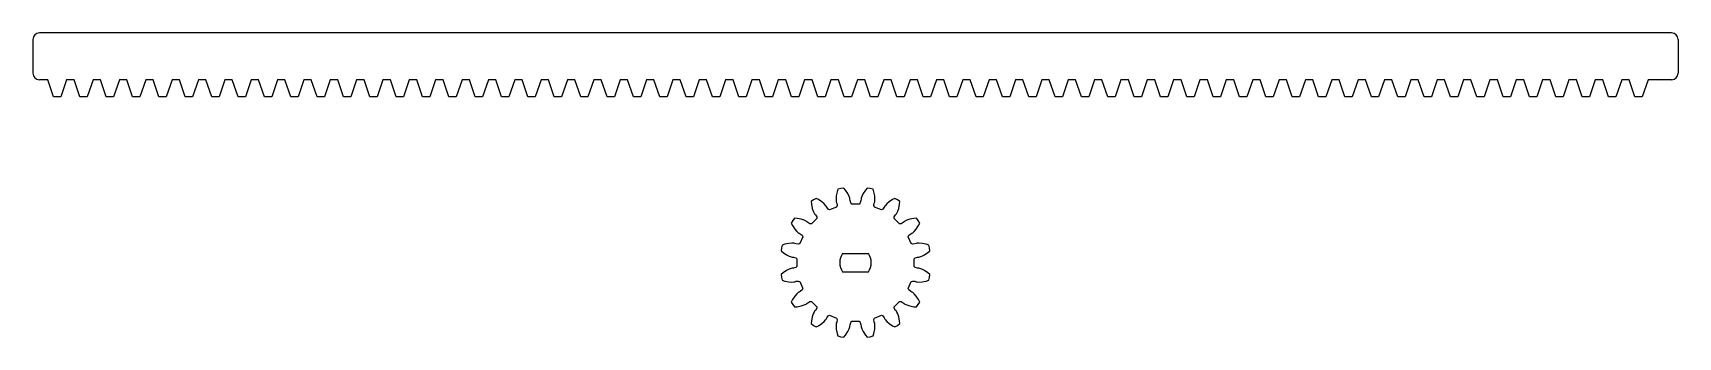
# Model space of a CAD drawing. Header units: millimetres. Extents: x -125 to 125, y -11 to 35.
import ezdxf

# ---------------------------------------------------------------- set-up
doc = ezdxf.new("R2010")
doc.units = ezdxf.units.MM
doc.layers.get('0').update_dxf_attribs({"lineweight": 25, "true_color": 0xffffff})

msp = doc.modelspace()

# ---------------------------------------------------------------- linework, layer by layer
for p, q in [((-124.84, 33.84), (-124.84, 28.73)), ((123.84, 34.84), (-123.84, 34.84)), ((124.84, 33.84), (124.84, 28.73)), ((-123.72, 27.73), (-123.84, 27.73)), ((-122.59, 27.73), (-123.72, 27.73)), ((-121.71, 25.16), (-122.59, 27.73)), ((-119.72, 27.73), (-120.6, 25.16)), ((-118.59, 27.73), (-119.72, 27.73)), ((-117.71, 25.16), (-118.59, 27.73)), ((-115.72, 27.73), (-116.6, 25.16)), ((-114.59, 27.73), (-115.72, 27.73)), ((-113.71, 25.16), (-114.59, 27.73)), ((-111.72, 27.73), (-112.6, 25.16)), ((-110.59, 27.73), (-111.72, 27.73)), ((-109.71, 25.16), (-110.59, 27.73)), ((-107.72, 27.73), (-108.6, 25.16)), ((-106.59, 27.73), (-107.72, 27.73)), ((-105.71, 25.16), (-106.59, 27.73)), ((-103.72, 27.73), (-104.6, 25.16)), ((-102.59, 27.73), (-103.72, 27.73)), ((-101.71, 25.16), (-102.59, 27.73)), ((-99.72, 27.73), (-100.6, 25.16)), ((-98.59, 27.73), (-99.72, 27.73)), ((-97.71, 25.16), (-98.59, 27.73)), ((-95.72, 27.73), (-96.6, 25.16)), ((-94.59, 27.73), (-95.72, 27.73)), ((-93.71, 25.16), (-94.59, 27.73)), ((-91.72, 27.73), (-92.6, 25.16)), ((-90.59, 27.73), (-91.72, 27.73)), ((-89.71, 25.16), (-90.59, 27.73)), ((-87.72, 27.73), (-88.6, 25.16)), ((-86.59, 27.73), (-87.72, 27.73)), ((-85.71, 25.16), (-86.59, 27.73)), ((-83.72, 27.73), (-84.6, 25.16)), ((-82.59, 27.73), (-83.72, 27.73)), ((-81.71, 25.16), (-82.59, 27.73)), ((-79.72, 27.73), (-80.6, 25.16)), ((-78.59, 27.73), (-79.72, 27.73)), ((-77.71, 25.16), (-78.59, 27.73)), ((-75.72, 27.73), (-76.6, 25.16)), ((-74.59, 27.73), (-75.72, 27.73)), ((-73.71, 25.16), (-74.59, 27.73)), ((-71.72, 27.73), (-72.6, 25.16)), ((-70.59, 27.73), (-71.72, 27.73)), ((-69.71, 25.16), (-70.59, 27.73)), ((-67.72, 27.73), (-68.6, 25.16)), ((-66.59, 27.73), (-67.72, 27.73)), ((-65.71, 25.16), (-66.59, 27.73)), ((-63.72, 27.73), (-64.6, 25.16)), ((-62.59, 27.73), (-63.72, 27.73)), ((-61.71, 25.16), (-62.59, 27.73)), ((-59.72, 27.73), (-60.6, 25.16)), ((-58.59, 27.73), (-59.72, 27.73)), ((-57.71, 25.16), (-58.59, 27.73)), ((-55.72, 27.73), (-56.6, 25.16)), ((-54.59, 27.73), (-55.72, 27.73)), ((-53.71, 25.16), (-54.59, 27.73)), ((-51.72, 27.73), (-52.6, 25.16)), ((-50.59, 27.73), (-51.72, 27.73)), ((-49.71, 25.16), (-50.59, 27.73)), ((-47.72, 27.73), (-48.6, 25.16)), ((-46.59, 27.73), (-47.72, 27.73)), ((-45.71, 25.16), (-46.59, 27.73)), ((-43.72, 27.73), (-44.6, 25.16)), ((-42.59, 27.73), (-43.72, 27.73)), ((-41.71, 25.16), (-42.59, 27.73)), ((-39.72, 27.73), (-40.6, 25.16)), ((-38.59, 27.73), (-39.72, 27.73)), ((-37.71, 25.16), (-38.59, 27.73)), ((-35.72, 27.73), (-36.6, 25.16)), ((-34.59, 27.73), (-35.72, 27.73)), ((-33.71, 25.16), (-34.59, 27.73)), ((-31.72, 27.73), (-32.6, 25.16)), ((-30.59, 27.73), (-31.72, 27.73)), ((-29.71, 25.16), (-30.59, 27.73)), ((-27.72, 27.73), (-28.6, 25.16)), ((-26.59, 27.73), (-27.72, 27.73)), ((-25.71, 25.16), (-26.59, 27.73)), ((-23.72, 27.73), (-24.6, 25.16)), ((-22.59, 27.73), (-23.72, 27.73)), ((-21.71, 25.16), (-22.59, 27.73)), ((-19.72, 27.73), (-20.6, 25.16)), ((-18.59, 27.73), (-19.72, 27.73)), ((-17.71, 25.16), (-18.59, 27.73)), ((-15.72, 27.73), (-16.6, 25.16)), ((-14.59, 27.73), (-15.72, 27.73)), ((-13.71, 25.16), (-14.59, 27.73)), ((-11.72, 27.73), (-12.6, 25.16)), ((-10.59, 27.73), (-11.72, 27.73)), ((-9.71, 25.16), (-10.59, 27.73)), ((-7.72, 27.73), (-8.6, 25.16)), ((-6.59, 27.73), (-7.72, 27.73)), ((-5.71, 25.16), (-6.59, 27.73)), ((-3.72, 27.73), (-4.6, 25.16)), ((-2.59, 27.73), (-3.72, 27.73)), ((-1.71, 25.16), (-2.59, 27.73)), ((0.28, 27.73), (-0.6, 25.16)), ((1.41, 27.73), (0.28, 27.73)), ((2.29, 25.16), (1.41, 27.73)), ((4.28, 27.73), (3.4, 25.16)), ((5.41, 27.73), (4.28, 27.73)), ((6.29, 25.16), (5.41, 27.73)), ((8.28, 27.73), (7.4, 25.16)), ((9.41, 27.73), (8.28, 27.73)), ((10.29, 25.16), (9.41, 27.73)), ((12.28, 27.73), (11.4, 25.16)), ((13.41, 27.73), (12.28, 27.73)), ((14.29, 25.16), (13.41, 27.73)), ((16.28, 27.73), (15.4, 25.16)), ((17.41, 27.73), (16.28, 27.73)), ((18.29, 25.16), (17.41, 27.73)), ((20.28, 27.73), (19.4, 25.16)), ((21.41, 27.73), (20.28, 27.73)), ((22.29, 25.16), (21.41, 27.73)), ((24.28, 27.73), (23.4, 25.16)), ((25.41, 27.73), (24.28, 27.73)), ((26.29, 25.16), (25.41, 27.73)), ((28.28, 27.73), (27.4, 25.16)), ((29.41, 27.73), (28.28, 27.73)), ((30.29, 25.16), (29.41, 27.73)), ((32.28, 27.73), (31.4, 25.16)), ((33.41, 27.73), (32.28, 27.73)), ((34.29, 25.16), (33.41, 27.73)), ((36.28, 27.73), (35.4, 25.16)), ((37.41, 27.73), (36.28, 27.73)), ((38.29, 25.16), (37.41, 27.73)), ((40.28, 27.73), (39.4, 25.16)), ((41.41, 27.73), (40.28, 27.73)), ((42.29, 25.16), (41.41, 27.73)), ((44.28, 27.73), (43.4, 25.16)), ((45.41, 27.73), (44.28, 27.73)), ((46.29, 25.16), (45.41, 27.73)), ((48.28, 27.73), (47.4, 25.16)), ((49.41, 27.73), (48.28, 27.73)), ((50.29, 25.16), (49.41, 27.73)), ((52.28, 27.73), (51.4, 25.16)), ((53.41, 27.73), (52.28, 27.73)), ((54.29, 25.16), (53.41, 27.73)), ((56.28, 27.73), (55.4, 25.16)), ((57.41, 27.73), (56.28, 27.73)), ((58.29, 25.16), (57.41, 27.73)), ((60.28, 27.73), (59.4, 25.16)), ((61.41, 27.73), (60.28, 27.73)), ((62.29, 25.16), (61.41, 27.73)), ((64.28, 27.73), (63.4, 25.16)), ((65.41, 27.73), (64.28, 27.73)), ((66.29, 25.16), (65.41, 27.73)), ((68.28, 27.73), (67.4, 25.16)), ((69.41, 27.73), (68.28, 27.73)), ((70.29, 25.16), (69.41, 27.73)), ((72.28, 27.73), (71.4, 25.16)), ((73.41, 27.73), (72.28, 27.73)), ((74.29, 25.16), (73.41, 27.73)), ((76.28, 27.73), (75.4, 25.16)), ((77.41, 27.73), (76.28, 27.73)), ((78.29, 25.16), (77.41, 27.73)), ((80.28, 27.73), (79.4, 25.16)), ((81.41, 27.73), (80.28, 27.73)), ((82.29, 25.16), (81.41, 27.73)), ((84.28, 27.73), (83.4, 25.16)), ((85.41, 27.73), (84.28, 27.73)), ((86.29, 25.16), (85.41, 27.73)), ((88.28, 27.73), (87.4, 25.16)), ((89.41, 27.73), (88.28, 27.73)), ((90.29, 25.16), (89.41, 27.73)), ((92.28, 27.73), (91.4, 25.16)), ((93.41, 27.73), (92.28, 27.73)), ((94.29, 25.16), (93.41, 27.73)), ((96.28, 27.73), (95.4, 25.16)), ((97.41, 27.73), (96.28, 27.73)), ((98.29, 25.16), (97.41, 27.73)), ((100.28, 27.73), (99.4, 25.16)), ((101.41, 27.73), (100.28, 27.73)), ((102.29, 25.16), (101.41, 27.73)), ((104.28, 27.73), (103.4, 25.16)), ((105.41, 27.73), (104.28, 27.73)), ((106.29, 25.16), (105.41, 27.73)), ((108.28, 27.73), (107.4, 25.16)), ((109.41, 27.73), (108.28, 27.73)), ((110.29, 25.16), (109.41, 27.73)), ((112.28, 27.73), (111.4, 25.16)), ((113.41, 27.73), (112.28, 27.73)), ((114.29, 25.16), (113.41, 27.73)), ((116.28, 27.73), (115.4, 25.16)), ((117.41, 27.73), (116.28, 27.73)), ((118.29, 25.16), (117.41, 27.73)), ((120.28, 27.73), (119.4, 25.16)), ((123.84, 27.73), (120.28, 27.73)), ((-120.6, 25.16), (-121.71, 25.16)), ((-116.6, 25.16), (-117.71, 25.16)), ((-112.6, 25.16), (-113.71, 25.16)), ((-108.6, 25.16), (-109.71, 25.16)), ((-104.6, 25.16), (-105.71, 25.16)), ((-100.6, 25.16), (-101.71, 25.16)), ((-96.6, 25.16), (-97.71, 25.16)), ((-92.6, 25.16), (-93.71, 25.16)), ((-88.6, 25.16), (-89.71, 25.16)), ((-84.6, 25.16), (-85.71, 25.16)), ((-80.6, 25.16), (-81.71, 25.16)), ((-76.6, 25.16), (-77.71, 25.16)), ((-72.6, 25.16), (-73.71, 25.16)), ((-68.6, 25.16), (-69.71, 25.16)), ((-64.6, 25.16), (-65.71, 25.16)), ((-60.6, 25.16), (-61.71, 25.16)), ((-56.6, 25.16), (-57.71, 25.16)), ((-52.6, 25.16), (-53.71, 25.16)), ((-48.6, 25.16), (-49.71, 25.16)), ((-44.6, 25.16), (-45.71, 25.16)), ((-40.6, 25.16), (-41.71, 25.16)), ((-36.6, 25.16), (-37.71, 25.16)), ((-32.6, 25.16), (-33.71, 25.16)), ((-28.6, 25.16), (-29.71, 25.16)), ((-24.6, 25.16), (-25.71, 25.16)), ((-20.6, 25.16), (-21.71, 25.16)), ((-16.6, 25.16), (-17.71, 25.16)), ((-12.6, 25.16), (-13.71, 25.16)), ((-8.6, 25.16), (-9.71, 25.16)), ((-4.6, 25.16), (-5.71, 25.16)), ((-0.6, 25.16), (-1.71, 25.16)), ((3.4, 25.16), (2.29, 25.16)), ((7.4, 25.16), (6.29, 25.16)), ((11.4, 25.16), (10.29, 25.16)), ((15.4, 25.16), (14.29, 25.16)), ((19.4, 25.16), (18.29, 25.16)), ((23.4, 25.16), (22.29, 25.16)), ((27.4, 25.16), (26.29, 25.16)), ((31.4, 25.16), (30.29, 25.16)), ((35.4, 25.16), (34.29, 25.16)), ((39.4, 25.16), (38.29, 25.16)), ((43.4, 25.16), (42.29, 25.16)), ((47.4, 25.16), (46.29, 25.16)), ((51.4, 25.16), (50.29, 25.16)), ((55.4, 25.16), (54.29, 25.16)), ((59.4, 25.16), (58.29, 25.16)), ((63.4, 25.16), (62.29, 25.16)), ((67.4, 25.16), (66.29, 25.16)), ((71.4, 25.16), (70.29, 25.16)), ((75.4, 25.16), (74.29, 25.16)), ((79.4, 25.16), (78.29, 25.16)), ((83.4, 25.16), (82.29, 25.16)), ((87.4, 25.16), (86.29, 25.16)), ((91.4, 25.16), (90.29, 25.16)), ((95.4, 25.16), (94.29, 25.16)), ((99.4, 25.16), (98.29, 25.16)), ((103.4, 25.16), (102.29, 25.16)), ((107.4, 25.16), (106.29, 25.16)), ((111.4, 25.16), (110.29, 25.16)), ((115.4, 25.16), (114.29, 25.16)), ((119.4, 25.16), (118.29, 25.16)), ((-1.95, 1.4), (1.95, 1.4)), ((-1.95, -1.4), (1.95, -1.4))]:
    msp.add_line(p, q)
msp.add_lwpolyline([(-11.12, 2.67), (-11.24, 2.24), (-11.3, 1.79), (-11, 1.53), (-10.47, 1.18), (-10.05, 0.97), (-9.76, 0.87), (-9.62, 0.84), (-9.42, 0.83), (-9.06, 0.73), (-8.89, 0.57), (-8.89, -0.57), (-9.06, -0.73), (-9.42, -0.83), (-9.62, -0.84), (-9.76, -0.87), (-10.05, -0.97), (-10.47, -1.18), (-11, -1.53), (-11.3, -1.79), (-11.24, -2.24), (-11.12, -2.67), (-10.75, -2.79), (-10.12, -2.92), (-9.65, -2.95), (-9.35, -2.93), (-9.21, -2.91), (-9.02, -2.84), (-8.65, -2.8), (-8.43, -2.88), (-7.99, -3.93), (-8.09, -4.14), (-8.39, -4.37), (-8.57, -4.46), (-8.68, -4.53), (-8.91, -4.74), (-9.22, -5.09), (-9.58, -5.62), (-9.75, -5.98), (-9.53, -6.37), (-9.26, -6.72), (-8.86, -6.69), (-8.23, -6.57), (-7.79, -6.42), (-7.51, -6.29), (-7.39, -6.21), (-7.25, -6.08), (-6.92, -5.89), (-6.69, -5.88), (-5.88, -6.69), (-5.89, -6.92), (-6.08, -7.25), (-6.21, -7.39), (-6.29, -7.51), (-6.42, -7.79), (-6.57, -8.23), (-6.69, -8.86), (-6.72, -9.26), (-6.37, -9.53), (-5.98, -9.75), (-5.62, -9.58), (-5.09, -9.22), (-4.74, -8.91), (-4.53, -8.68), (-4.46, -8.57), (-4.37, -8.39), (-4.14, -8.09), (-3.93, -7.99), (-2.88, -8.43), (-2.8, -8.65), (-2.84, -9.02), (-2.91, -9.21), (-2.93, -9.35), (-2.95, -9.65), (-2.92, -10.12), (-2.79, -10.75), (-2.67, -11.12), (-2.24, -11.24), (-1.79, -11.3), (-1.53, -11), (-1.18, -10.47), (-0.97, -10.05), (-0.87, -9.76), (-0.84, -9.62), (-0.83, -9.42), (-0.73, -9.06), (-0.57, -8.89), (0.57, -8.89), (0.73, -9.06), (0.83, -9.42), (0.84, -9.62), (0.87, -9.76), (0.97, -10.05), (1.18, -10.47), (1.53, -11), (1.79, -11.3), (2.24, -11.24), (2.67, -11.12), (2.79, -10.75), (2.92, -10.12), (2.95, -9.65), (2.93, -9.35), (2.91, -9.21), (2.84, -9.02), (2.8, -8.65), (2.88, -8.43), (3.93, -7.99), (4.14, -8.09), (4.37, -8.39), (4.46, -8.57), (4.53, -8.68), (4.74, -8.91), (5.09, -9.22), (5.62, -9.58), (5.98, -9.75), (6.37, -9.53), (6.72, -9.26), (6.69, -8.86), (6.57, -8.23), (6.42, -7.79), (6.29, -7.51), (6.21, -7.39), (6.08, -7.25), (5.89, -6.92), (5.88, -6.69), (6.69, -5.88), (6.92, -5.89), (7.25, -6.08), (7.39, -6.21), (7.51, -6.29), (7.79, -6.42), (8.23, -6.57), (8.86, -6.69), (9.26, -6.72), (9.53, -6.37), (9.75, -5.98), (9.58, -5.62), (9.22, -5.09), (8.91, -4.74), (8.68, -4.53), (8.57, -4.46), (8.39, -4.37), (8.09, -4.14), (7.99, -3.93), (8.43, -2.88), (8.65, -2.8), (9.02, -2.84), (9.21, -2.91), (9.35, -2.93), (9.65, -2.95), (10.12, -2.92), (10.75, -2.79), (11.12, -2.67), (11.24, -2.24), (11.3, -1.79), (11, -1.53), (10.47, -1.18), (10.05, -0.97), (9.76, -0.87), (9.62, -0.84), (9.42, -0.83), (9.06, -0.73), (8.89, -0.57), (8.89, 0.57), (9.06, 0.73), (9.42, 0.83), (9.62, 0.84), (9.76, 0.87), (10.05, 0.97), (10.47, 1.18), (11, 1.53), (11.3, 1.79), (11.24, 2.24), (11.12, 2.67), (10.75, 2.79), (10.12, 2.92), (9.65, 2.95), (9.35, 2.93), (9.21, 2.91), (9.02, 2.84), (8.65, 2.8), (8.43, 2.88), (7.99, 3.93), (8.09, 4.14), (8.39, 4.37), (8.57, 4.46), (8.68, 4.53), (8.91, 4.74), (9.22, 5.09), (9.58, 5.62), (9.75, 5.98), (9.53, 6.37), (9.26, 6.72), (8.86, 6.69), (8.23, 6.57), (7.79, 6.42), (7.51, 6.29), (7.39, 6.21), (7.25, 6.08), (6.92, 5.89), (6.69, 5.88), (5.88, 6.69), (5.89, 6.92), (6.08, 7.25), (6.21, 7.39), (6.29, 7.51), (6.42, 7.79), (6.57, 8.23), (6.69, 8.86), (6.72, 9.26), (6.37, 9.53), (5.98, 9.75), (5.62, 9.58), (5.09, 9.22), (4.74, 8.91), (4.53, 8.68), (4.46, 8.57), (4.37, 8.39), (4.14, 8.09), (3.93, 7.99), (2.88, 8.43), (2.8, 8.65), (2.84, 9.02), (2.91, 9.21), (2.93, 9.35), (2.95, 9.65), (2.92, 10.12), (2.79, 10.75), (2.67, 11.12), (2.24, 11.24), (1.79, 11.3), (1.53, 11), (1.18, 10.47), (0.97, 10.05), (0.87, 9.76), (0.84, 9.62), (0.83, 9.42), (0.73, 9.06), (0.57, 8.89), (-0.57, 8.89), (-0.73, 9.06), (-0.83, 9.42), (-0.84, 9.62), (-0.87, 9.76), (-0.97, 10.05), (-1.18, 10.47), (-1.53, 11), (-1.79, 11.3), (-2.24, 11.24), (-2.67, 11.12), (-2.79, 10.75), (-2.92, 10.12), (-2.95, 9.65), (-2.93, 9.35), (-2.91, 9.21), (-2.84, 9.02), (-2.8, 8.65), (-2.88, 8.43), (-3.93, 7.99), (-4.14, 8.09), (-4.37, 8.39), (-4.46, 8.57), (-4.53, 8.68), (-4.74, 8.91), (-5.09, 9.22), (-5.62, 9.58), (-5.98, 9.75), (-6.37, 9.53), (-6.72, 9.26), (-6.69, 8.86), (-6.57, 8.23), (-6.42, 7.79), (-6.29, 7.51), (-6.21, 7.39), (-6.08, 7.25), (-5.89, 6.92), (-5.88, 6.69), (-6.69, 5.88), (-6.92, 5.89), (-7.25, 6.08), (-7.39, 6.21), (-7.51, 6.29), (-7.79, 6.42), (-8.23, 6.57), (-8.86, 6.69), (-9.26, 6.72), (-9.53, 6.37), (-9.75, 5.98), (-9.58, 5.62), (-9.22, 5.09), (-8.91, 4.74), (-8.68, 4.53), (-8.57, 4.46), (-8.39, 4.37), (-8.09, 4.14), (-7.99, 3.93), (-8.43, 2.88), (-8.65, 2.8), (-9.02, 2.84), (-9.21, 2.91), (-9.35, 2.93), (-9.65, 2.95), (-10.12, 2.92), (-10.75, 2.79), (-11.12, 2.67)], close=True)
for centre, radius, start, end in [((-123.84, 33.84), 1, 90, 180), ((123.84, 33.84), 1, 0, 90), ((-123.84, 28.73), 1, 180, 270), ((123.84, 28.73), 1, 270, 0), ((0, 0), 2.4, 144.3147, 215.6853), ((0, 0), 2.4, 324.3147, 35.6853)]:
    msp.add_arc(centre, radius, start, end)

doc.saveas('drawing.dxf')
